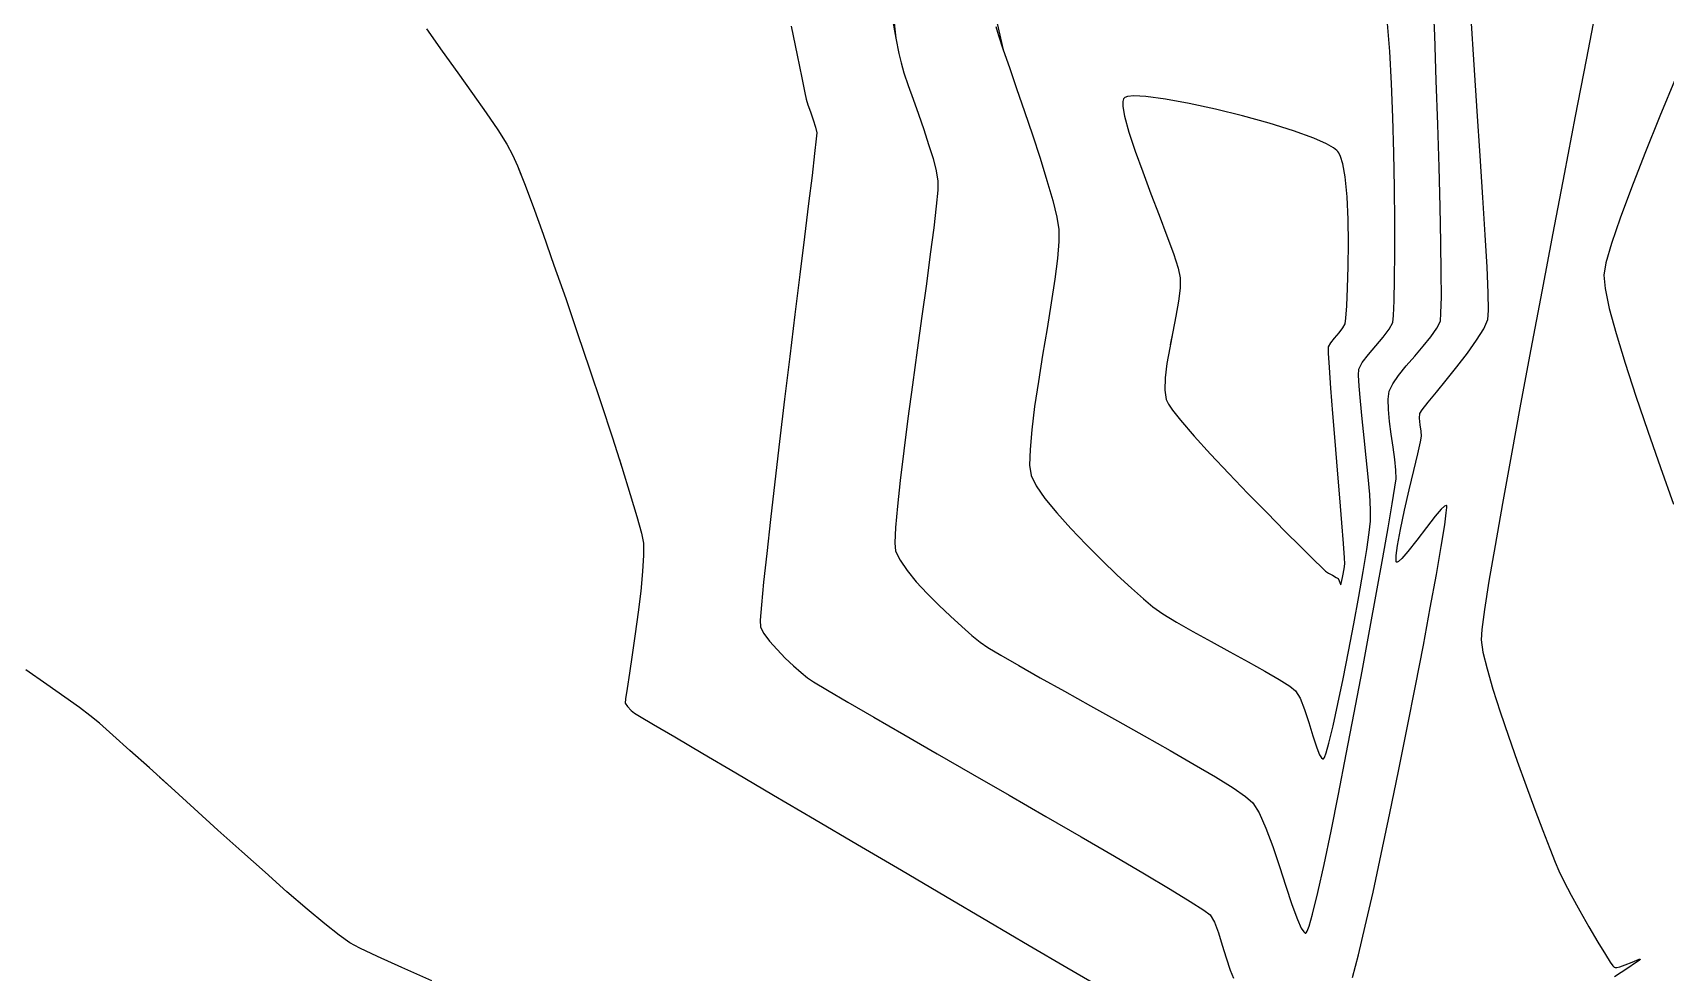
# Model space of a CAD drawing. Header units: metres. Extents: x 708868 to 711043, y 5411316 to 5413138.
# Drawn here: x 710102.9 to 710215.1, y 5411995.4 to 5412060 of the extents above; entities that cross this region are included whole.
import ezdxf

# ---------------------------------------------------------------- set-up
doc = ezdxf.new("R2010")
doc.units = ezdxf.units.M
for name, color, linetype in [('Rionegro 2010_Contours', 7, 'Continuous'), ('Rionegro 2014_Contours', 7, 'Continuous'), ('Rionegro 2018_Contours', 7, 'Continuous')]:
    doc.layers.add(name, color=color, linetype=linetype)

msp = doc.modelspace()

# ---------------------------------------------------------------- linework, layer by layer
at = {"layer": 'Rionegro 2010_Contours'}
for points in [[(710210.41, 5412061.84, 239), (710209.7, 5412058.15, 239), (710208.95, 5412054.28, 239), (710208.18, 5412050.28, 239), (710207.4, 5412046.23, 239), (710206.64, 5412042.2, 239), (710205.89, 5412038.25, 239), (710205.19, 5412034.47, 239), (710204.53, 5412030.91, 239), (710203.94, 5412027.64, 239), (710203.43, 5412024.75, 239), (710203.01, 5412022.29, 239), (710202.7, 5412020.34, 239), (710202.52, 5412018.97, 239), (710202.47, 5412018.25, 239), (710202.6, 5412017.41, 239), (710202.89, 5412016.26, 239), (710203.29, 5412014.87, 239), (710203.79, 5412013.31, 239), (710204.35, 5412011.63, 239), (710204.96, 5412009.9, 239), (710205.57, 5412008.2, 239), (710206.17, 5412006.59, 239), (710206.72, 5412005.14, 239), (710207.2, 5412003.9, 239), (710207.57, 5412002.96, 239), (710207.82, 5412002.37, 239), (710208.17, 5412001.65, 239), (710208.67, 5412000.7, 239), (710209.26, 5411999.62, 239), (710209.88, 5411998.52, 239), (710210.49, 5411997.47, 239), (710211.02, 5411996.6, 239), (710211.35, 5411996.08, 239), (710211.54, 5411995.83, 239), (710211.62, 5411995.74, 239), (710211.64, 5411995.73, 239), (710211.69, 5411995.72, 239), (710211.8, 5411995.72, 239), (710212.02, 5411995.77, 239), (710212.38, 5411995.9, 239), (710212.86, 5411996.09, 239), (710213.18, 5411996.22, 239), (710213.34, 5411996.28, 239), (710213.4, 5411996.28, 239), (710213.41, 5411996.28, 239), (710213.41, 5411996.26, 239), (710213.34, 5411996.2, 239), (710213.1, 5411996.03, 239), (710212.57, 5411995.68, 239), (710211.65, 5411995.08, 239)], [(710129.95, 5412060.27, 238), (710131.03, 5412058.75, 238), (710132.1, 5412057.25, 238), (710133.12, 5412055.82, 238), (710134.05, 5412054.5, 238), (710134.84, 5412053.32, 238), (710135.46, 5412052.35, 238), (710135.87, 5412051.62, 238), (710136.2, 5412050.86, 238), (710136.44, 5412050.26, 238)], [(710155.03, 5412060.45, 239), (710155.44, 5412058.46, 239), (710155.75, 5412056.91, 239), (710155.96, 5412055.88, 239), (710156.06, 5412055.45, 239), (710156.18, 5412055.06, 239), (710156.36, 5412054.56, 239), (710156.54, 5412054.02, 239), (710156.7, 5412053.52, 239), (710156.78, 5412053.12, 239), (710156.75, 5412052.71, 239), (710156.63, 5412051.71, 239), (710156.46, 5412050.2, 239), (710156.22, 5412048.26, 239), (710155.94, 5412045.96, 239), (710155.62, 5412043.39, 239), (710155.28, 5412040.62, 239), (710154.93, 5412037.73, 239), (710154.57, 5412034.8, 239), (710154.23, 5412031.9, 239), (710153.9, 5412029.11, 239), (710153.6, 5412026.52, 239), (710153.34, 5412024.19, 239), (710153.13, 5412022.21, 239), (710152.98, 5412020.65, 239), (710152.9, 5412019.6, 239), (710152.91, 5412019.12, 239), (710153.14, 5412018.68, 239), (710153.54, 5412018.15, 239), (710154.05, 5412017.58, 239), (710154.62, 5412017, 239), (710155.19, 5412016.46, 239), (710155.72, 5412016, 239), (710156.14, 5412015.65, 239), (710156.57, 5412015.37, 239), (710157.53, 5412014.79, 239), (710158.93, 5412013.97, 239), (710160.7, 5412012.94, 239), (710162.77, 5412011.75, 239), (710165.07, 5412010.42, 239), (710167.5, 5412009.02, 239), (710170.02, 5412007.57, 239), (710172.53, 5412006.11, 239), (710174.97, 5412004.7, 239), (710177.25, 5412003.37, 239), (710179.32, 5412002.16, 239), (710181.08, 5412001.11, 239), (710182.47, 5412000.26, 239), (710183.41, 5411999.66, 239), (710183.84, 5411999.34, 239), (710184.13, 5411998.84, 239), (710184.41, 5411998.11, 239), (710184.67, 5411997.26, 239), (710184.94, 5411996.37, 239), (710185.21, 5411995.54, 239), (710185.44, 5411994.99, 239)], [(710169.1, 5412060.44, 241), (710169.29, 5412059.81, 241), (710169.61, 5412058.84, 241), (710170.03, 5412057.61, 241), (710170.53, 5412056.17, 241), (710171.06, 5412054.6, 241), (710171.61, 5412052.98, 241), (710172.14, 5412051.37, 241), (710172.61, 5412049.84, 241), (710173.01, 5412048.47, 241), (710173.3, 5412047.32, 241), (710173.44, 5412046.47, 241), (710173.44, 5412045.65, 241), (710173.33, 5412044.49, 241), (710173.15, 5412043.06, 241), (710172.9, 5412041.43, 241), (710172.62, 5412039.67, 241), (710172.32, 5412037.84, 241), (710172.03, 5412036.02, 241), (710171.77, 5412034.29, 241), (710171.57, 5412032.7, 241), (710171.45, 5412031.34, 241), (710171.42, 5412030.27, 241), (710171.52, 5412029.56, 241), (710171.87, 5412028.85, 241), (710172.48, 5412027.98, 241), (710173.29, 5412026.98, 241), (710174.26, 5412025.91, 241), (710175.31, 5412024.81, 241), (710176.39, 5412023.73, 241), (710177.45, 5412022.71, 241), (710178.43, 5412021.81, 241), (710179.26, 5412021.07, 241), (710179.9, 5412020.53, 241), (710180.58, 5412020.05, 241), (710181.52, 5412019.47, 241), (710182.65, 5412018.82, 241), (710183.9, 5412018.13, 241), (710185.2, 5412017.42, 241), (710186.46, 5412016.73, 241), (710187.61, 5412016.09, 241), (710188.59, 5412015.53, 241), (710189.32, 5412015.07, 241), (710189.71, 5412014.75, 241), (710190.02, 5412014.24, 241), (710190.32, 5412013.46, 241), (710190.62, 5412012.56, 241), (710190.91, 5412011.64, 241), (710191.18, 5412010.83, 241), (710191.37, 5412010.35, 241), (710191.5, 5412010.13, 241), (710191.58, 5412010.07, 241), (710191.62, 5412010.06, 241), (710191.64, 5412010.07, 241), (710191.7, 5412010.17, 241), (710191.81, 5412010.47, 241), (710192, 5412011.14, 241), (710192.29, 5412012.33, 241), (710192.62, 5412013.84, 241), (710192.98, 5412015.58, 241), (710193.35, 5412017.45, 241), (710193.72, 5412019.36, 241), (710194.06, 5412021.23, 241), (710194.36, 5412022.96, 241), (710194.61, 5412024.46, 241), (710194.78, 5412025.64, 241), (710194.86, 5412026.41, 241), (710194.87, 5412027.2, 241), (710194.81, 5412028.24, 241), (710194.71, 5412029.46, 241), (710194.57, 5412030.79, 241), (710194.43, 5412032.14, 241), (710194.29, 5412033.46, 241), (710194.17, 5412034.67, 241), (710194.08, 5412035.69, 241), (710194.04, 5412036.45, 241), (710194.07, 5412036.87, 241), (710194.3, 5412037.33, 241), (710194.72, 5412037.88, 241), (710195.23, 5412038.48, 241), (710195.74, 5412039.07, 241), (710196.16, 5412039.62, 241), (710196.4, 5412040.08, 241), (710196.45, 5412040.56, 241), (710196.49, 5412041.57, 241), (710196.52, 5412043.05, 241), (710196.53, 5412044.89, 241), (710196.53, 5412047.01, 241), (710196.51, 5412049.33, 241), (710196.47, 5412051.74, 241), (710196.41, 5412054.17, 241), (710196.32, 5412056.52, 241), (710196.19, 5412058.71, 241), (710196.04, 5412060.65, 241)], [(710193.63, 5411995.03, 239), (710194.04, 5411996.58, 239), (710194.51, 5411998.56, 239), (710195.04, 5412000.9, 239), (710195.61, 5412003.51, 239), (710196.2, 5412006.32, 239), (710196.8, 5412009.23, 239), (710197.39, 5412012.19, 239), (710197.96, 5412015.1, 239), (710198.5, 5412017.88, 239), (710198.98, 5412020.46, 239), (710199.4, 5412022.75, 239), (710199.73, 5412024.68, 239), (710199.97, 5412026.17, 239), (710200.08, 5412026.99, 239), (710200.12, 5412027.36, 239), (710200.11, 5412027.48, 239), (710200.1, 5412027.5, 239), (710200.07, 5412027.5, 239), (710199.96, 5412027.45, 239), (710199.73, 5412027.24, 239), (710199.32, 5412026.77, 239), (710198.71, 5412025.98, 239), (710198.06, 5412025.11, 239), (710197.44, 5412024.32, 239), (710197.03, 5412023.85, 239), (710196.8, 5412023.65, 239), (710196.7, 5412023.6, 239), (710196.66, 5412023.6, 239), (710196.64, 5412023.62, 239), (710196.62, 5412023.74, 239), (710196.63, 5412024.06, 239), (710196.72, 5412024.73, 239), (710196.93, 5412025.85, 239), (710197.21, 5412027.17, 239), (710197.53, 5412028.56, 239), (710197.84, 5412029.89, 239), (710198.11, 5412031.04, 239), (710198.3, 5412031.87, 239), (710198.37, 5412032.25, 239), (710198.35, 5412032.6, 239), (710198.29, 5412033.05, 239), (710198.24, 5412033.5, 239), (710198.26, 5412033.83, 239), (710198.42, 5412034.08, 239), (710198.83, 5412034.59, 239), (710199.4, 5412035.29, 239), (710200.08, 5412036.12, 239), (710200.81, 5412037.04, 239), (710201.53, 5412037.97, 239), (710202.16, 5412038.86, 239), (710202.65, 5412039.65, 239), (710202.93, 5412040.28, 239), (710202.98, 5412040.9, 239), (710202.96, 5412042.13, 239), (710202.89, 5412043.89, 239), (710202.76, 5412046.1, 239), (710202.6, 5412048.68, 239), (710202.41, 5412051.54, 239), (710202.21, 5412054.61, 239), (710201.99, 5412057.79, 239), (710201.78, 5412061, 239)], [(710190.33, 5412024.39, 242), (710190.95, 5412023.78, 242), (710191.54, 5412023.2, 242), (710191.78, 5412022.97, 242), (710191.98, 5412022.84, 242), (710192.26, 5412022.69, 242), (710192.51, 5412022.55, 242), (710192.65, 5412022.46, 242), (710192.71, 5412022.32, 242), (710192.77, 5412022.13, 242), (710192.82, 5412022.04, 242), (710192.88, 5412022.23, 242), (710192.97, 5412022.65, 242), (710193.06, 5412023.13, 242), (710193.11, 5412023.49, 242), (710193.08, 5412023.9, 242), (710193.01, 5412024.88, 242), (710192.89, 5412026.29, 242), (710192.75, 5412028.01, 242), (710192.59, 5412029.93, 242), (710192.43, 5412031.91, 242), (710192.27, 5412033.82, 242), (710192.14, 5412035.56, 242), (710192.04, 5412036.98, 242), (710191.98, 5412037.97, 242), (710191.98, 5412038.4, 242), (710192.13, 5412038.67, 242), (710192.4, 5412039.01, 242), (710192.7, 5412039.37, 242), (710192.97, 5412039.71, 242), (710193.13, 5412039.98, 242), (710193.17, 5412040.37, 242), (710193.23, 5412041.23, 242), (710193.29, 5412042.45, 242), (710193.33, 5412043.92, 242), (710193.35, 5412045.53, 242), (710193.33, 5412047.16, 242), (710193.26, 5412048.73, 242), (710193.12, 5412050.1, 242), (710192.96, 5412050.99, 242), (710192.8, 5412051.49, 242), (710192.68, 5412051.74, 242), (710192.61, 5412051.84, 242), (710192.54, 5412051.92, 242), (710192.32, 5412052.09, 242), (710191.85, 5412052.36, 242), (710190.97, 5412052.75, 242), (710189.56, 5412053.27, 242), (710187.89, 5412053.79, 242), (710186.07, 5412054.29, 242), (710184.21, 5412054.76, 242), (710182.4, 5412055.15, 242), (710180.77, 5412055.44, 242), (710179.41, 5412055.62, 242), (710178.59, 5412055.66, 242), (710178.16, 5412055.62, 242), (710177.98, 5412055.55, 242), (710177.93, 5412055.51, 242), (710177.89, 5412055.46, 242), (710177.84, 5412055.29, 242), (710177.84, 5412054.94, 242), (710177.95, 5412054.27, 242), (710178.25, 5412053.18, 242), (710178.68, 5412051.87, 242), (710179.2, 5412050.43, 242), (710179.77, 5412048.93, 242), (710180.34, 5412047.45, 242), (710180.86, 5412046.05, 242), (710181.31, 5412044.82, 242), (710181.63, 5412043.82, 242), (710181.77, 5412043.14, 242), (710181.77, 5412042.43, 242), (710181.66, 5412041.54, 242), (710181.48, 5412040.52, 242), (710181.27, 5412039.44, 242), (710181.1, 5412038.54, 242)], [(710143.19, 5412030.73, 238), (710143.38, 5412030.12, 238), (710143.96, 5412028.26, 238), (710144.41, 5412026.73, 238), (710144.72, 5412025.59, 238), (710144.86, 5412024.91, 238), (710144.88, 5412024.08, 238), (710144.81, 5412022.95, 238), (710144.68, 5412021.61, 238), (710144.5, 5412020.16, 238), (710144.3, 5412018.67, 238), (710144.09, 5412017.23, 238), (710143.9, 5412015.95, 238), (710143.74, 5412014.91, 238), (710143.63, 5412014.2, 238), (710143.61, 5412013.9, 238), (710143.77, 5412013.67, 238), (710144.03, 5412013.4, 238), (710144.25, 5412013.21, 238), (710144.6, 5412013, 238), (710145.55, 5412012.44, 238), (710147.02, 5412011.57, 238), (710148.94, 5412010.44, 238), (710151.22, 5412009.1, 238), (710153.81, 5412007.57, 238), (710156.62, 5412005.92, 238), (710159.58, 5412004.18, 238), (710162.61, 5412002.4, 238), (710165.64, 5412000.62, 238), (710168.6, 5411998.89, 238), (710171.4, 5411997.24, 238), (710173.99, 5411995.72, 238), (710176.27, 5411994.38, 238)], [(710130.32, 5411994.8, 238), (710128.25, 5411995.72, 238), (710126.58, 5411996.47, 238), (710125.37, 5411997.04, 238), (710124.68, 5411997.41, 238), (710123.95, 5411997.93, 238), (710122.95, 5411998.71, 238), (710121.74, 5411999.73, 238), (710120.35, 5412000.93, 238), (710118.84, 5412002.27, 238), (710117.24, 5412003.69, 238), (710115.59, 5412005.17, 238), (710113.96, 5412006.65, 238), (710112.38, 5412008.09, 238), (710111.58, 5412008.81, 238)]]:
    msp.add_polyline3d(points, dxfattribs=at)
at = {"layer": 'Rionegro 2014_Contours'}
for points in [[(710161.97, 5412061.03, 240), (710162.23, 5412059.64, 240), (710162.43, 5412058.59, 240), (710162.58, 5412057.94, 240), (710162.78, 5412057.24, 240), (710163.07, 5412056.39, 240), (710163.41, 5412055.43, 240), (710163.77, 5412054.4, 240), (710164.14, 5412053.35, 240), (710164.48, 5412052.32, 240), (710164.78, 5412051.36, 240), (710164.99, 5412050.5, 240), (710165.11, 5412049.8, 240), (710165.1, 5412049.17, 240), (710165, 5412048.08, 240), (710164.83, 5412046.6, 240), (710164.59, 5412044.79, 240), (710164.32, 5412042.74, 240), (710164.01, 5412040.51, 240), (710163.69, 5412038.17, 240), (710163.36, 5412035.8, 240), (710163.05, 5412033.47, 240), (710162.77, 5412031.26, 240), (710162.52, 5412029.22, 240), (710162.33, 5412027.44, 240), (710162.2, 5412025.98, 240), (710162.16, 5412024.93, 240), (710162.21, 5412024.34, 240), (710162.51, 5412023.73, 240), (710163, 5412023.03, 240), (710163.63, 5412022.25, 240), (710164.37, 5412021.45, 240), (710165.17, 5412020.64, 240), (710165.98, 5412019.87, 240), (710166.76, 5412019.16, 240), (710167.45, 5412018.56, 240), (710168.02, 5412018.09, 240), (710168.54, 5412017.73, 240), (710169.45, 5412017.19, 240), (710170.67, 5412016.48, 240), (710172.15, 5412015.65, 240), (710173.82, 5412014.72, 240), (710175.61, 5412013.72, 240), (710177.46, 5412012.69, 240), (710179.31, 5412011.65, 240), (710181.1, 5412010.64, 240), (710182.75, 5412009.68, 240), (710184.21, 5412008.82, 240), (710185.41, 5412008.07, 240), (710186.28, 5412007.47, 240), (710186.77, 5412007.05, 240), (710187.22, 5412006.35, 240), (710187.67, 5412005.31, 240), (710188.14, 5412004.05, 240), (710188.6, 5412002.67, 240), (710189.04, 5412001.3, 240), (710189.46, 5412000.04, 240), (710189.84, 5411999.01, 240), (710190.1, 5411998.42, 240), (710190.27, 5411998.16, 240), (710190.38, 5411998.08, 240), (710190.42, 5411998.08, 240), (710190.45, 5411998.09, 240), (710190.52, 5411998.21, 240), (710190.65, 5411998.57, 240), (710190.88, 5411999.38, 240), (710191.24, 5412000.87, 240), (710191.67, 5412002.8, 240), (710192.15, 5412005.09, 240), (710192.66, 5412007.64, 240), (710193.2, 5412010.39, 240), (710193.75, 5412013.23, 240), (710194.29, 5412016.09, 240), (710194.8, 5412018.87, 240), (710195.28, 5412021.51, 240), (710195.71, 5412023.9, 240), (710196.08, 5412025.96, 240), (710196.36, 5412027.61, 240), (710196.54, 5412028.76, 240), (710196.62, 5412029.33, 240), (710196.61, 5412029.92, 240), (710196.53, 5412030.66, 240), (710196.42, 5412031.5, 240), (710196.29, 5412032.39, 240), (710196.18, 5412033.27, 240), (710196.1, 5412034.09, 240), (710196.09, 5412034.8, 240), (710196.16, 5412035.35, 240), (710196.4, 5412035.85, 240), (710196.8, 5412036.44, 240), (710197.32, 5412037.09, 240), (710197.91, 5412037.77, 240), (710198.49, 5412038.44, 240), (710199.01, 5412039.09, 240), (710199.43, 5412039.68, 240), (710199.67, 5412040.18, 240), (710199.71, 5412040.72, 240), (710199.74, 5412041.85, 240), (710199.73, 5412043.5, 240), (710199.7, 5412045.59, 240), (710199.65, 5412048.04, 240), (710199.58, 5412050.77, 240), (710199.5, 5412053.69, 240), (710199.39, 5412056.73, 240), (710199.28, 5412059.81, 240), (710199.15, 5412062.85, 240)], [(710210.41, 5412061.84, 239), (710209.7, 5412058.15, 239), (710208.95, 5412054.28, 239), (710208.18, 5412050.28, 239), (710207.4, 5412046.23, 239), (710206.64, 5412042.2, 239), (710205.89, 5412038.25, 239), (710205.19, 5412034.47, 239), (710204.53, 5412030.91, 239), (710203.94, 5412027.64, 239), (710203.43, 5412024.75, 239), (710203.01, 5412022.29, 239), (710202.7, 5412020.34, 239), (710202.52, 5412018.97, 239), (710202.47, 5412018.25, 239), (710202.6, 5412017.41, 239), (710202.89, 5412016.26, 239), (710203.29, 5412014.87, 239), (710203.79, 5412013.31, 239), (710204.35, 5412011.63, 239), (710204.96, 5412009.9, 239), (710205.57, 5412008.2, 239), (710206.17, 5412006.59, 239), (710206.72, 5412005.14, 239), (710207.2, 5412003.9, 239), (710207.57, 5412002.96, 239), (710207.82, 5412002.37, 239), (710208.17, 5412001.65, 239), (710208.67, 5412000.7, 239), (710209.26, 5411999.62, 239), (710209.88, 5411998.52, 239), (710210.49, 5411997.47, 239), (710211.02, 5411996.6, 239), (710211.35, 5411996.08, 239), (710211.54, 5411995.83, 239), (710211.62, 5411995.74, 239), (710211.64, 5411995.73, 239), (710211.69, 5411995.72, 239), (710211.8, 5411995.72, 239), (710212.02, 5411995.77, 239), (710212.38, 5411995.9, 239), (710212.86, 5411996.09, 239), (710213.18, 5411996.22, 239), (710213.34, 5411996.28, 239), (710213.4, 5411996.28, 239), (710213.41, 5411996.28, 239), (710213.41, 5411996.26, 239), (710213.34, 5411996.2, 239), (710213.1, 5411996.03, 239), (710212.57, 5411995.68, 239), (710211.65, 5411995.08, 239)], [(710129.95, 5412060.27, 238), (710131.03, 5412058.75, 238), (710132.1, 5412057.25, 238), (710133.12, 5412055.82, 238), (710134.05, 5412054.5, 238), (710134.84, 5412053.32, 238), (710135.46, 5412052.35, 238), (710135.87, 5412051.62, 238), (710136.2, 5412050.86, 238), (710136.68, 5412049.65, 238), (710137.27, 5412048.06, 238), (710137.96, 5412046.16, 238), (710138.71, 5412044.03, 238), (710139.52, 5412041.72, 238), (710140.34, 5412039.32, 238), (710141.16, 5412036.89, 238), (710141.96, 5412034.5, 238), (710142.71, 5412032.22, 238), (710143.38, 5412030.12, 238), (710143.96, 5412028.26, 238), (710144.41, 5412026.73, 238), (710144.72, 5412025.59, 238), (710144.86, 5412024.91, 238), (710144.88, 5412024.08, 238), (710144.81, 5412022.95, 238), (710144.68, 5412021.61, 238), (710144.5, 5412020.16, 238), (710144.3, 5412018.67, 238), (710144.09, 5412017.23, 238), (710143.9, 5412015.95, 238), (710143.74, 5412014.91, 238), (710143.63, 5412014.2, 238), (710143.61, 5412013.9, 238), (710143.77, 5412013.67, 238), (710144.03, 5412013.4, 238), (710144.25, 5412013.21, 238), (710144.6, 5412013, 238), (710145.55, 5412012.44, 238), (710147.02, 5412011.57, 238), (710148.94, 5412010.44, 238), (710151.22, 5412009.1, 238), (710153.81, 5412007.57, 238), (710156.62, 5412005.92, 238), (710159.58, 5412004.18, 238), (710162.61, 5412002.4, 238), (710165.64, 5412000.62, 238), (710168.6, 5411998.89, 238), (710171.4, 5411997.24, 238), (710173.99, 5411995.72, 238), (710176.27, 5411994.38, 238)], [(710155.03, 5412060.45, 239), (710155.44, 5412058.46, 239), (710155.75, 5412056.91, 239), (710155.96, 5412055.88, 239), (710156.06, 5412055.45, 239), (710156.18, 5412055.06, 239), (710156.36, 5412054.56, 239), (710156.54, 5412054.02, 239), (710156.7, 5412053.52, 239), (710156.78, 5412053.12, 239), (710156.75, 5412052.71, 239), (710156.63, 5412051.71, 239), (710156.46, 5412050.2, 239), (710156.22, 5412048.26, 239), (710155.94, 5412045.96, 239), (710155.62, 5412043.39, 239), (710155.28, 5412040.62, 239), (710154.93, 5412037.73, 239), (710154.57, 5412034.8, 239), (710154.23, 5412031.9, 239), (710153.9, 5412029.11, 239), (710153.6, 5412026.52, 239), (710153.34, 5412024.19, 239), (710153.13, 5412022.21, 239), (710152.98, 5412020.65, 239), (710152.9, 5412019.6, 239), (710152.91, 5412019.12, 239), (710153.14, 5412018.68, 239), (710153.54, 5412018.15, 239), (710154.05, 5412017.58, 239), (710154.62, 5412017, 239), (710155.19, 5412016.46, 239), (710155.72, 5412016, 239), (710156.14, 5412015.65, 239), (710156.57, 5412015.37, 239), (710157.53, 5412014.79, 239), (710158.93, 5412013.97, 239), (710160.7, 5412012.94, 239), (710162.77, 5412011.75, 239), (710165.07, 5412010.42, 239), (710167.5, 5412009.02, 239), (710170.02, 5412007.57, 239), (710172.53, 5412006.11, 239), (710174.97, 5412004.7, 239), (710177.25, 5412003.37, 239), (710179.32, 5412002.16, 239), (710181.08, 5412001.11, 239), (710182.47, 5412000.26, 239), (710183.41, 5411999.66, 239), (710183.84, 5411999.34, 239), (710184.13, 5411998.84, 239), (710184.41, 5411998.11, 239), (710184.67, 5411997.26, 239), (710184.94, 5411996.37, 239), (710185.21, 5411995.54, 239), (710185.44, 5411994.99, 239)], [(710169.1, 5412060.44, 241), (710169.29, 5412059.81, 241), (710169.61, 5412058.84, 241), (710170.03, 5412057.61, 241), (710170.53, 5412056.17, 241), (710171.06, 5412054.6, 241), (710171.61, 5412052.98, 241), (710172.14, 5412051.37, 241), (710172.61, 5412049.84, 241), (710173.01, 5412048.47, 241), (710173.3, 5412047.32, 241), (710173.44, 5412046.47, 241), (710173.44, 5412045.65, 241), (710173.33, 5412044.49, 241), (710173.15, 5412043.06, 241), (710172.9, 5412041.43, 241), (710172.62, 5412039.67, 241), (710172.32, 5412037.84, 241), (710172.03, 5412036.02, 241), (710171.77, 5412034.29, 241), (710171.57, 5412032.7, 241), (710171.45, 5412031.34, 241), (710171.42, 5412030.27, 241), (710171.52, 5412029.56, 241), (710171.87, 5412028.85, 241), (710172.48, 5412027.98, 241), (710173.29, 5412026.98, 241), (710174.26, 5412025.91, 241), (710175.31, 5412024.81, 241), (710176.39, 5412023.73, 241), (710177.45, 5412022.71, 241), (710178.43, 5412021.81, 241), (710179.26, 5412021.07, 241), (710179.9, 5412020.53, 241), (710180.58, 5412020.05, 241), (710181.52, 5412019.47, 241), (710182.65, 5412018.82, 241), (710183.9, 5412018.13, 241), (710185.2, 5412017.42, 241), (710186.46, 5412016.73, 241), (710187.61, 5412016.09, 241), (710188.59, 5412015.53, 241), (710189.32, 5412015.07, 241), (710189.71, 5412014.75, 241), (710190.02, 5412014.24, 241), (710190.32, 5412013.46, 241), (710190.62, 5412012.56, 241), (710190.91, 5412011.64, 241), (710191.18, 5412010.83, 241), (710191.37, 5412010.35, 241), (710191.5, 5412010.13, 241), (710191.58, 5412010.07, 241), (710191.62, 5412010.06, 241), (710191.64, 5412010.07, 241), (710191.7, 5412010.17, 241), (710191.81, 5412010.47, 241), (710192, 5412011.14, 241), (710192.29, 5412012.33, 241), (710192.62, 5412013.84, 241), (710192.98, 5412015.58, 241), (710193.35, 5412017.45, 241), (710193.72, 5412019.36, 241), (710194.06, 5412021.23, 241), (710194.36, 5412022.96, 241), (710194.61, 5412024.46, 241), (710194.78, 5412025.64, 241), (710194.86, 5412026.41, 241), (710194.87, 5412027.2, 241), (710194.81, 5412028.24, 241), (710194.71, 5412029.46, 241), (710194.57, 5412030.79, 241), (710194.43, 5412032.14, 241), (710194.29, 5412033.46, 241), (710194.17, 5412034.67, 241), (710194.08, 5412035.69, 241), (710194.04, 5412036.45, 241), (710194.07, 5412036.87, 241), (710194.3, 5412037.33, 241), (710194.72, 5412037.88, 241), (710195.23, 5412038.48, 241), (710195.74, 5412039.07, 241), (710196.16, 5412039.62, 241), (710196.4, 5412040.08, 241), (710196.45, 5412040.56, 241), (710196.49, 5412041.57, 241), (710196.52, 5412043.05, 241), (710196.53, 5412044.89, 241), (710196.53, 5412047.01, 241), (710196.51, 5412049.33, 241), (710196.47, 5412051.74, 241), (710196.41, 5412054.17, 241), (710196.32, 5412056.52, 241), (710196.19, 5412058.71, 241), (710196.04, 5412060.65, 241)], [(710193.63, 5411995.03, 239), (710194.04, 5411996.58, 239), (710194.51, 5411998.56, 239), (710195.04, 5412000.9, 239), (710195.61, 5412003.51, 239), (710196.2, 5412006.32, 239), (710196.8, 5412009.23, 239), (710197.39, 5412012.19, 239), (710197.96, 5412015.1, 239), (710198.5, 5412017.88, 239), (710198.98, 5412020.46, 239), (710199.4, 5412022.75, 239), (710199.73, 5412024.68, 239), (710199.97, 5412026.17, 239), (710200.08, 5412026.99, 239), (710200.12, 5412027.36, 239), (710200.11, 5412027.48, 239), (710200.1, 5412027.5, 239), (710200.07, 5412027.5, 239), (710199.96, 5412027.45, 239), (710199.73, 5412027.24, 239), (710199.32, 5412026.77, 239), (710198.71, 5412025.98, 239), (710198.06, 5412025.11, 239), (710197.44, 5412024.32, 239), (710197.03, 5412023.85, 239), (710196.8, 5412023.65, 239), (710196.7, 5412023.6, 239), (710196.66, 5412023.6, 239), (710196.64, 5412023.62, 239), (710196.62, 5412023.74, 239), (710196.63, 5412024.06, 239), (710196.72, 5412024.73, 239), (710196.93, 5412025.85, 239), (710197.21, 5412027.17, 239), (710197.53, 5412028.56, 239), (710197.84, 5412029.89, 239), (710198.11, 5412031.04, 239), (710198.3, 5412031.87, 239), (710198.37, 5412032.25, 239), (710198.35, 5412032.6, 239), (710198.29, 5412033.05, 239), (710198.24, 5412033.5, 239), (710198.26, 5412033.83, 239), (710198.42, 5412034.08, 239), (710198.83, 5412034.59, 239), (710199.4, 5412035.29, 239), (710200.08, 5412036.12, 239), (710200.81, 5412037.04, 239), (710201.53, 5412037.97, 239), (710202.16, 5412038.86, 239), (710202.65, 5412039.65, 239), (710202.93, 5412040.28, 239), (710202.98, 5412040.9, 239), (710202.96, 5412042.13, 239), (710202.89, 5412043.89, 239), (710202.76, 5412046.1, 239), (710202.6, 5412048.68, 239), (710202.41, 5412051.54, 239), (710202.21, 5412054.61, 239), (710201.99, 5412057.79, 239), (710201.78, 5412061, 239)], [(710215.88, 5412056.98, 240), (710214.77, 5412054.27, 240), (710213.73, 5412051.71, 240), (710212.81, 5412049.35, 240), (710212.04, 5412047.26, 240), (710211.44, 5412045.52, 240), (710211.05, 5412044.19, 240), (710210.91, 5412043.33, 240), (710211, 5412042.41, 240), (710211.29, 5412041.05, 240), (710211.76, 5412039.32, 240), (710212.38, 5412037.28, 240), (710213.11, 5412035.02, 240), (710213.93, 5412032.6, 240), (710214.81, 5412030.1, 240), (710215.71, 5412027.59, 240)], [(710180.82, 5412034.78, 242), (710180.86, 5412034.69, 242), (710180.97, 5412034.47, 242), (710181.25, 5412034.06, 242), (710181.81, 5412033.35, 242), (710182.73, 5412032.27, 242), (710183.86, 5412031.03, 242), (710185.12, 5412029.69, 242), (710186.44, 5412028.32, 242), (710187.75, 5412026.98, 242), (710188.98, 5412025.73, 242), (710190.07, 5412024.65, 242), (710190.95, 5412023.78, 242), (710191.54, 5412023.2, 242), (710191.78, 5412022.97, 242), (710191.98, 5412022.84, 242), (710192.26, 5412022.69, 242), (710192.51, 5412022.55, 242), (710192.65, 5412022.46, 242), (710192.71, 5412022.32, 242), (710192.77, 5412022.13, 242), (710192.82, 5412022.04, 242), (710192.88, 5412022.23, 242), (710192.97, 5412022.65, 242), (710193.06, 5412023.13, 242), (710193.11, 5412023.49, 242), (710193.08, 5412023.9, 242), (710193.01, 5412024.88, 242), (710192.89, 5412026.29, 242), (710192.75, 5412028.01, 242), (710192.59, 5412029.93, 242), (710192.43, 5412031.91, 242), (710192.27, 5412033.82, 242), (710192.14, 5412035.56, 242), (710192.04, 5412036.98, 242), (710191.98, 5412037.97, 242), (710191.98, 5412038.4, 242), (710192.13, 5412038.67, 242), (710192.4, 5412039.01, 242), (710192.7, 5412039.37, 242), (710192.97, 5412039.71, 242), (710193.13, 5412039.98, 242), (710193.17, 5412040.37, 242), (710193.23, 5412041.23, 242), (710193.29, 5412042.45, 242), (710193.33, 5412043.92, 242), (710193.35, 5412045.53, 242), (710193.33, 5412047.16, 242), (710193.26, 5412048.73, 242), (710193.12, 5412050.1, 242), (710192.96, 5412050.99, 242), (710192.8, 5412051.49, 242), (710192.68, 5412051.74, 242), (710192.61, 5412051.84, 242), (710192.54, 5412051.92, 242), (710192.32, 5412052.09, 242), (710191.85, 5412052.36, 242), (710190.97, 5412052.75, 242), (710189.56, 5412053.27, 242), (710187.89, 5412053.79, 242), (710186.07, 5412054.29, 242), (710184.21, 5412054.76, 242), (710182.4, 5412055.15, 242), (710180.77, 5412055.44, 242), (710179.41, 5412055.62, 242), (710178.59, 5412055.66, 242), (710178.16, 5412055.62, 242), (710177.98, 5412055.55, 242), (710177.93, 5412055.51, 242), (710177.89, 5412055.46, 242), (710177.84, 5412055.29, 242), (710177.84, 5412054.94, 242), (710177.95, 5412054.27, 242), (710178.25, 5412053.18, 242), (710178.68, 5412051.87, 242), (710179.2, 5412050.43, 242), (710179.77, 5412048.93, 242), (710180.34, 5412047.45, 242), (710180.86, 5412046.05, 242), (710181.31, 5412044.82, 242), (710181.63, 5412043.82, 242), (710181.77, 5412043.14, 242), (710181.77, 5412042.43, 242), (710181.66, 5412041.54, 242), (710181.48, 5412040.52, 242), (710181.27, 5412039.44, 242), (710181.06, 5412038.33, 242), (710180.87, 5412037.26, 242), (710180.75, 5412036.27, 242), (710180.72, 5412035.43, 242), (710180.82, 5412034.78, 242)], [(710130.32, 5411994.8, 238), (710128.25, 5411995.72, 238), (710126.58, 5411996.47, 238), (710125.37, 5411997.04, 238), (710124.68, 5411997.41, 238), (710123.95, 5411997.93, 238), (710122.95, 5411998.71, 238), (710121.74, 5411999.73, 238), (710120.35, 5412000.93, 238), (710118.84, 5412002.27, 238), (710117.24, 5412003.69, 238), (710115.59, 5412005.17, 238), (710113.96, 5412006.65, 238), (710112.38, 5412008.09, 238), (710110.89, 5412009.44, 238), (710109.54, 5412010.65, 238), (710108.38, 5412011.69, 238), (710107.45, 5412012.51, 238), (710106.79, 5412013.06, 238), (710106.08, 5412013.6, 238), (710105.08, 5412014.32, 238), (710103.83, 5412015.19, 238), (710102.4, 5412016.18, 238)]]:
    msp.add_polyline3d(points, dxfattribs=at)
at = {"layer": 'Rionegro 2018_Contours'}
for points in [[(710161.26, 5412068.44, 240), (710162.23, 5412059.64, 240), (710162.43, 5412058.59, 240), (710162.58, 5412057.94, 240), (710162.78, 5412057.24, 240), (710163.07, 5412056.39, 240), (710163.41, 5412055.43, 240), (710163.77, 5412054.4, 240), (710164.14, 5412053.35, 240), (710164.48, 5412052.32, 240), (710164.78, 5412051.36, 240), (710164.99, 5412050.5, 240), (710165.11, 5412049.8, 240), (710165.1, 5412049.17, 240), (710165, 5412048.08, 240), (710164.83, 5412046.6, 240), (710164.59, 5412044.79, 240), (710164.32, 5412042.74, 240), (710164.01, 5412040.51, 240), (710163.69, 5412038.17, 240), (710163.36, 5412035.8, 240), (710163.05, 5412033.47, 240), (710162.77, 5412031.26, 240), (710162.52, 5412029.22, 240), (710162.33, 5412027.44, 240), (710162.2, 5412025.98, 240), (710162.16, 5412024.93, 240), (710162.21, 5412024.34, 240), (710162.51, 5412023.73, 240), (710163, 5412023.03, 240), (710163.63, 5412022.25, 240), (710164.37, 5412021.45, 240), (710165.17, 5412020.64, 240), (710165.98, 5412019.87, 240), (710166.76, 5412019.16, 240), (710167.45, 5412018.56, 240), (710168.02, 5412018.09, 240), (710168.54, 5412017.73, 240), (710169.45, 5412017.19, 240), (710170.67, 5412016.48, 240), (710172.15, 5412015.65, 240), (710173.82, 5412014.72, 240), (710175.61, 5412013.72, 240), (710177.46, 5412012.69, 240), (710179.31, 5412011.65, 240), (710181.1, 5412010.64, 240), (710182.75, 5412009.68, 240), (710184.21, 5412008.82, 240), (710185.41, 5412008.07, 240), (710186.28, 5412007.47, 240), (710186.77, 5412007.05, 240), (710187.22, 5412006.35, 240), (710187.67, 5412005.31, 240), (710188.14, 5412004.05, 240), (710188.6, 5412002.67, 240), (710189.04, 5412001.3, 240), (710189.46, 5412000.04, 240), (710189.84, 5411999.01, 240), (710190.1, 5411998.42, 240), (710190.27, 5411998.16, 240), (710190.38, 5411998.08, 240), (710190.42, 5411998.08, 240), (710190.45, 5411998.09, 240), (710190.52, 5411998.21, 240), (710190.65, 5411998.57, 240), (710190.88, 5411999.38, 240), (710191.24, 5412000.87, 240), (710191.67, 5412002.8, 240), (710192.15, 5412005.09, 240), (710192.66, 5412007.64, 240), (710193.2, 5412010.39, 240), (710193.75, 5412013.23, 240), (710194.29, 5412016.09, 240), (710194.8, 5412018.87, 240), (710195.28, 5412021.51, 240), (710195.71, 5412023.9, 240), (710196.08, 5412025.96, 240), (710196.36, 5412027.61, 240), (710196.54, 5412028.76, 240), (710196.62, 5412029.33, 240), (710196.61, 5412029.92, 240), (710196.53, 5412030.66, 240), (710196.42, 5412031.5, 240), (710196.29, 5412032.39, 240), (710196.18, 5412033.27, 240), (710196.1, 5412034.09, 240), (710196.09, 5412034.8, 240), (710196.16, 5412035.35, 240), (710196.4, 5412035.85, 240), (710196.8, 5412036.44, 240), (710197.32, 5412037.09, 240), (710197.91, 5412037.77, 240), (710198.49, 5412038.44, 240), (710199.01, 5412039.09, 240), (710199.43, 5412039.68, 240), (710199.67, 5412040.18, 240), (710199.71, 5412040.72, 240), (710199.74, 5412041.85, 240), (710199.73, 5412043.5, 240), (710199.7, 5412045.59, 240), (710199.65, 5412048.04, 240), (710199.58, 5412050.77, 240), (710199.5, 5412053.69, 240), (710199.39, 5412056.73, 240), (710199.28, 5412059.81, 240), (710199.15, 5412062.85, 240)], [(710167.61, 5412067.62, 241), (710169.61, 5412058.84, 241), (710170.03, 5412057.61, 241), (710170.53, 5412056.17, 241), (710171.06, 5412054.6, 241), (710171.61, 5412052.98, 241), (710172.14, 5412051.37, 241), (710172.61, 5412049.84, 241), (710173.01, 5412048.47, 241), (710173.3, 5412047.32, 241), (710173.44, 5412046.47, 241), (710173.44, 5412045.65, 241), (710173.33, 5412044.49, 241), (710173.15, 5412043.06, 241), (710172.9, 5412041.43, 241), (710172.62, 5412039.67, 241), (710172.32, 5412037.84, 241), (710172.03, 5412036.02, 241), (710171.77, 5412034.29, 241), (710171.57, 5412032.7, 241), (710171.45, 5412031.34, 241), (710171.42, 5412030.27, 241), (710171.52, 5412029.56, 241), (710171.87, 5412028.85, 241), (710172.48, 5412027.98, 241), (710173.29, 5412026.98, 241), (710174.26, 5412025.91, 241), (710175.31, 5412024.81, 241), (710176.39, 5412023.73, 241), (710177.45, 5412022.71, 241), (710178.43, 5412021.81, 241), (710179.26, 5412021.07, 241), (710179.9, 5412020.53, 241), (710180.58, 5412020.05, 241), (710181.52, 5412019.47, 241), (710182.65, 5412018.82, 241), (710183.9, 5412018.13, 241), (710185.2, 5412017.42, 241), (710186.46, 5412016.73, 241), (710187.61, 5412016.09, 241), (710188.59, 5412015.53, 241), (710189.32, 5412015.07, 241), (710189.71, 5412014.75, 241), (710190.02, 5412014.24, 241), (710190.32, 5412013.46, 241), (710190.62, 5412012.56, 241), (710190.91, 5412011.64, 241), (710191.18, 5412010.83, 241), (710191.37, 5412010.35, 241), (710191.5, 5412010.13, 241), (710191.58, 5412010.07, 241), (710191.62, 5412010.06, 241), (710191.64, 5412010.07, 241), (710191.7, 5412010.17, 241), (710191.81, 5412010.47, 241), (710192, 5412011.14, 241), (710192.29, 5412012.33, 241), (710192.62, 5412013.84, 241), (710192.98, 5412015.58, 241), (710193.35, 5412017.45, 241), (710193.72, 5412019.36, 241), (710194.06, 5412021.23, 241), (710194.36, 5412022.96, 241), (710194.61, 5412024.46, 241), (710194.78, 5412025.64, 241), (710194.86, 5412026.41, 241), (710194.87, 5412027.2, 241), (710194.81, 5412028.24, 241), (710194.71, 5412029.46, 241), (710194.57, 5412030.79, 241), (710194.43, 5412032.14, 241), (710194.29, 5412033.46, 241), (710194.17, 5412034.67, 241), (710194.08, 5412035.69, 241), (710194.04, 5412036.45, 241), (710194.07, 5412036.87, 241), (710194.3, 5412037.33, 241), (710194.72, 5412037.88, 241), (710195.23, 5412038.48, 241), (710195.74, 5412039.07, 241), (710196.16, 5412039.62, 241), (710196.4, 5412040.08, 241), (710196.45, 5412040.56, 241), (710196.49, 5412041.57, 241), (710196.52, 5412043.05, 241), (710196.53, 5412044.89, 241), (710196.53, 5412047.01, 241), (710196.51, 5412049.33, 241), (710196.47, 5412051.74, 241), (710196.41, 5412054.17, 241), (710196.32, 5412056.52, 241), (710196.19, 5412058.71, 241), (710196.04, 5412060.65, 241)], [(710210.41, 5412061.84, 239), (710209.7, 5412058.15, 239), (710208.95, 5412054.28, 239), (710208.18, 5412050.28, 239), (710207.4, 5412046.23, 239), (710206.64, 5412042.2, 239), (710205.89, 5412038.25, 239), (710205.19, 5412034.47, 239), (710204.53, 5412030.91, 239), (710203.94, 5412027.64, 239), (710203.43, 5412024.75, 239), (710203.01, 5412022.29, 239), (710202.7, 5412020.34, 239), (710202.52, 5412018.97, 239), (710202.47, 5412018.25, 239), (710202.6, 5412017.41, 239), (710202.89, 5412016.26, 239), (710203.29, 5412014.87, 239), (710203.79, 5412013.31, 239), (710204.35, 5412011.63, 239), (710204.96, 5412009.9, 239), (710205.57, 5412008.2, 239), (710206.17, 5412006.59, 239), (710206.72, 5412005.14, 239), (710207.2, 5412003.9, 239), (710207.57, 5412002.96, 239), (710207.82, 5412002.37, 239), (710208.17, 5412001.65, 239), (710208.67, 5412000.7, 239), (710209.26, 5411999.62, 239), (710209.88, 5411998.52, 239), (710210.49, 5411997.47, 239), (710211.02, 5411996.6, 239), (710211.35, 5411996.08, 239), (710211.54, 5411995.83, 239), (710211.62, 5411995.74, 239), (710211.64, 5411995.73, 239), (710211.69, 5411995.72, 239), (710211.8, 5411995.72, 239), (710212.02, 5411995.77, 239), (710212.38, 5411995.9, 239), (710212.86, 5411996.09, 239), (710213.18, 5411996.22, 239), (710213.34, 5411996.28, 239), (710213.4, 5411996.28, 239), (710213.41, 5411996.28, 239), (710213.41, 5411996.26, 239), (710213.34, 5411996.2, 239), (710213.1, 5411996.03, 239), (710212.57, 5411995.68, 239), (710211.65, 5411995.08, 239)], [(710155.03, 5412060.45, 239), (710155.44, 5412058.46, 239), (710155.75, 5412056.91, 239), (710155.96, 5412055.88, 239), (710156.06, 5412055.45, 239), (710156.18, 5412055.06, 239), (710156.36, 5412054.56, 239), (710156.54, 5412054.02, 239), (710156.7, 5412053.52, 239), (710156.78, 5412053.12, 239), (710156.75, 5412052.71, 239), (710156.63, 5412051.71, 239), (710156.46, 5412050.2, 239), (710156.22, 5412048.26, 239), (710155.94, 5412045.96, 239), (710155.62, 5412043.39, 239), (710155.28, 5412040.62, 239), (710154.93, 5412037.73, 239), (710154.57, 5412034.8, 239), (710154.23, 5412031.9, 239), (710153.9, 5412029.11, 239), (710153.6, 5412026.52, 239), (710153.34, 5412024.19, 239), (710153.13, 5412022.21, 239), (710152.98, 5412020.65, 239), (710152.9, 5412019.6, 239), (710152.91, 5412019.12, 239), (710153.14, 5412018.68, 239), (710153.54, 5412018.15, 239), (710154.05, 5412017.58, 239), (710154.62, 5412017, 239), (710155.19, 5412016.46, 239), (710155.72, 5412016, 239), (710156.14, 5412015.65, 239), (710156.57, 5412015.37, 239), (710157.53, 5412014.79, 239), (710158.93, 5412013.97, 239), (710160.7, 5412012.94, 239), (710162.77, 5412011.75, 239), (710165.07, 5412010.42, 239), (710167.5, 5412009.02, 239), (710170.02, 5412007.57, 239), (710172.53, 5412006.11, 239), (710174.97, 5412004.7, 239), (710177.25, 5412003.37, 239), (710179.32, 5412002.16, 239), (710181.08, 5412001.11, 239), (710182.47, 5412000.26, 239), (710183.41, 5411999.66, 239), (710183.84, 5411999.34, 239), (710184.13, 5411998.84, 239), (710184.41, 5411998.11, 239), (710184.67, 5411997.26, 239), (710184.94, 5411996.37, 239), (710185.21, 5411995.54, 239), (710185.44, 5411994.99, 239)], [(710193.63, 5411995.03, 239), (710194.04, 5411996.58, 239), (710194.51, 5411998.56, 239), (710195.04, 5412000.9, 239), (710195.61, 5412003.51, 239), (710196.2, 5412006.32, 239), (710196.8, 5412009.23, 239), (710197.39, 5412012.19, 239), (710197.96, 5412015.1, 239), (710198.5, 5412017.88, 239), (710198.98, 5412020.46, 239), (710199.4, 5412022.75, 239), (710199.73, 5412024.68, 239), (710199.97, 5412026.17, 239), (710200.08, 5412026.99, 239), (710200.12, 5412027.36, 239), (710200.11, 5412027.48, 239), (710200.1, 5412027.5, 239), (710200.07, 5412027.5, 239), (710199.96, 5412027.45, 239), (710199.73, 5412027.24, 239), (710199.32, 5412026.77, 239), (710198.71, 5412025.98, 239), (710198.06, 5412025.11, 239), (710197.44, 5412024.32, 239), (710197.03, 5412023.85, 239), (710196.8, 5412023.65, 239), (710196.7, 5412023.6, 239), (710196.66, 5412023.6, 239), (710196.64, 5412023.62, 239), (710196.62, 5412023.74, 239), (710196.63, 5412024.06, 239), (710196.72, 5412024.73, 239), (710196.93, 5412025.85, 239), (710197.21, 5412027.17, 239), (710197.53, 5412028.56, 239), (710197.84, 5412029.89, 239), (710198.11, 5412031.04, 239), (710198.3, 5412031.87, 239), (710198.37, 5412032.25, 239), (710198.35, 5412032.6, 239), (710198.29, 5412033.05, 239), (710198.24, 5412033.5, 239), (710198.26, 5412033.83, 239), (710198.42, 5412034.08, 239), (710198.83, 5412034.59, 239), (710199.4, 5412035.29, 239), (710200.08, 5412036.12, 239), (710200.81, 5412037.04, 239), (710201.53, 5412037.97, 239), (710202.16, 5412038.86, 239), (710202.65, 5412039.65, 239), (710202.93, 5412040.28, 239), (710202.98, 5412040.9, 239), (710202.96, 5412042.13, 239), (710202.89, 5412043.89, 239), (710202.76, 5412046.1, 239), (710202.6, 5412048.68, 239), (710202.41, 5412051.54, 239), (710202.21, 5412054.61, 239), (710201.99, 5412057.79, 239), (710201.78, 5412061, 239)], [(710215.88, 5412056.98, 240), (710214.77, 5412054.27, 240), (710213.73, 5412051.71, 240), (710212.81, 5412049.35, 240), (710212.04, 5412047.26, 240), (710211.44, 5412045.52, 240), (710211.05, 5412044.19, 240), (710210.91, 5412043.33, 240), (710211, 5412042.41, 240), (710211.29, 5412041.05, 240), (710211.76, 5412039.32, 240), (710212.38, 5412037.28, 240), (710213.11, 5412035.02, 240), (710213.93, 5412032.6, 240), (710214.81, 5412030.1, 240), (710215.71, 5412027.59, 240)], [(710180.82, 5412034.78, 242), (710180.86, 5412034.69, 242), (710180.97, 5412034.47, 242), (710181.25, 5412034.06, 242), (710181.81, 5412033.35, 242), (710182.73, 5412032.27, 242), (710183.86, 5412031.03, 242), (710185.12, 5412029.69, 242), (710186.44, 5412028.32, 242), (710187.75, 5412026.98, 242), (710188.98, 5412025.73, 242), (710190.07, 5412024.65, 242), (710190.95, 5412023.78, 242), (710191.54, 5412023.2, 242), (710191.78, 5412022.97, 242), (710191.98, 5412022.84, 242), (710192.26, 5412022.69, 242), (710192.51, 5412022.55, 242), (710192.65, 5412022.46, 242), (710192.71, 5412022.32, 242), (710192.77, 5412022.13, 242), (710192.82, 5412022.04, 242), (710192.88, 5412022.23, 242), (710192.97, 5412022.65, 242), (710193.06, 5412023.13, 242), (710193.11, 5412023.49, 242), (710193.08, 5412023.9, 242), (710193.01, 5412024.88, 242), (710192.89, 5412026.29, 242), (710192.75, 5412028.01, 242), (710192.59, 5412029.93, 242), (710192.43, 5412031.91, 242), (710192.27, 5412033.82, 242), (710192.14, 5412035.56, 242), (710192.04, 5412036.98, 242), (710191.98, 5412037.97, 242), (710191.98, 5412038.4, 242), (710192.13, 5412038.67, 242), (710192.4, 5412039.01, 242), (710192.7, 5412039.37, 242), (710192.97, 5412039.71, 242), (710193.13, 5412039.98, 242), (710193.17, 5412040.37, 242), (710193.23, 5412041.23, 242), (710193.29, 5412042.45, 242), (710193.33, 5412043.92, 242), (710193.35, 5412045.53, 242), (710193.33, 5412047.16, 242), (710193.26, 5412048.73, 242), (710193.12, 5412050.1, 242), (710192.96, 5412050.99, 242), (710192.8, 5412051.49, 242), (710192.68, 5412051.74, 242), (710192.61, 5412051.84, 242), (710192.54, 5412051.92, 242), (710192.32, 5412052.09, 242), (710191.85, 5412052.36, 242), (710190.97, 5412052.75, 242), (710189.56, 5412053.27, 242), (710187.89, 5412053.79, 242), (710186.07, 5412054.29, 242), (710184.21, 5412054.76, 242), (710182.4, 5412055.15, 242), (710180.77, 5412055.44, 242), (710179.41, 5412055.62, 242), (710178.59, 5412055.66, 242), (710178.16, 5412055.62, 242), (710177.98, 5412055.55, 242), (710177.93, 5412055.51, 242), (710177.89, 5412055.46, 242), (710177.84, 5412055.29, 242), (710177.84, 5412054.94, 242), (710177.95, 5412054.27, 242), (710178.25, 5412053.18, 242), (710178.68, 5412051.87, 242), (710179.2, 5412050.43, 242), (710179.77, 5412048.93, 242), (710180.34, 5412047.45, 242), (710180.86, 5412046.05, 242), (710181.31, 5412044.82, 242), (710181.63, 5412043.82, 242), (710181.77, 5412043.14, 242), (710181.77, 5412042.43, 242), (710181.66, 5412041.54, 242), (710181.48, 5412040.52, 242), (710181.27, 5412039.44, 242), (710181.06, 5412038.33, 242), (710180.87, 5412037.26, 242), (710180.75, 5412036.27, 242), (710180.72, 5412035.43, 242), (710180.82, 5412034.78, 242)]]:
    msp.add_polyline3d(points, dxfattribs=at)

doc.saveas('drawing.dxf')
